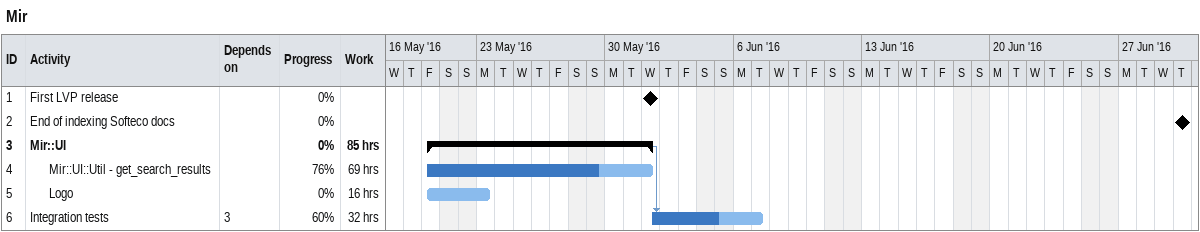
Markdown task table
Mir

| ID | Level | Task | Start | Finish | Predecessors | % complete | Work (h) |
|---|---|---|---|---|---|---|---|
| 1 | 1 | First LVP release (milestone) | 2016-06-01 | 2016-06-01 |  | 0 |  |
| 2 | 1 | End of indexing Softeco docs (milestone) | 2016-06-30 | 2016-06-30 |  | 0 |  |
| 3 | 1 | **Mir::UI** | 2016-05-20 | 2016-06-01 |  | 0 | 85 |
| 4 | 2 | Mir::UI::Util - get_search_results | 2016-05-20 | 2016-06-01 |  | 76 | 69 |
| 5 | 2 | Logo | 2016-05-20 | 2016-05-23 |  | 0 | 16 |
| 6 | 1 | Integration tests | 2016-06-01 | 2016-06-07 | 3 | 60 | 32 |
